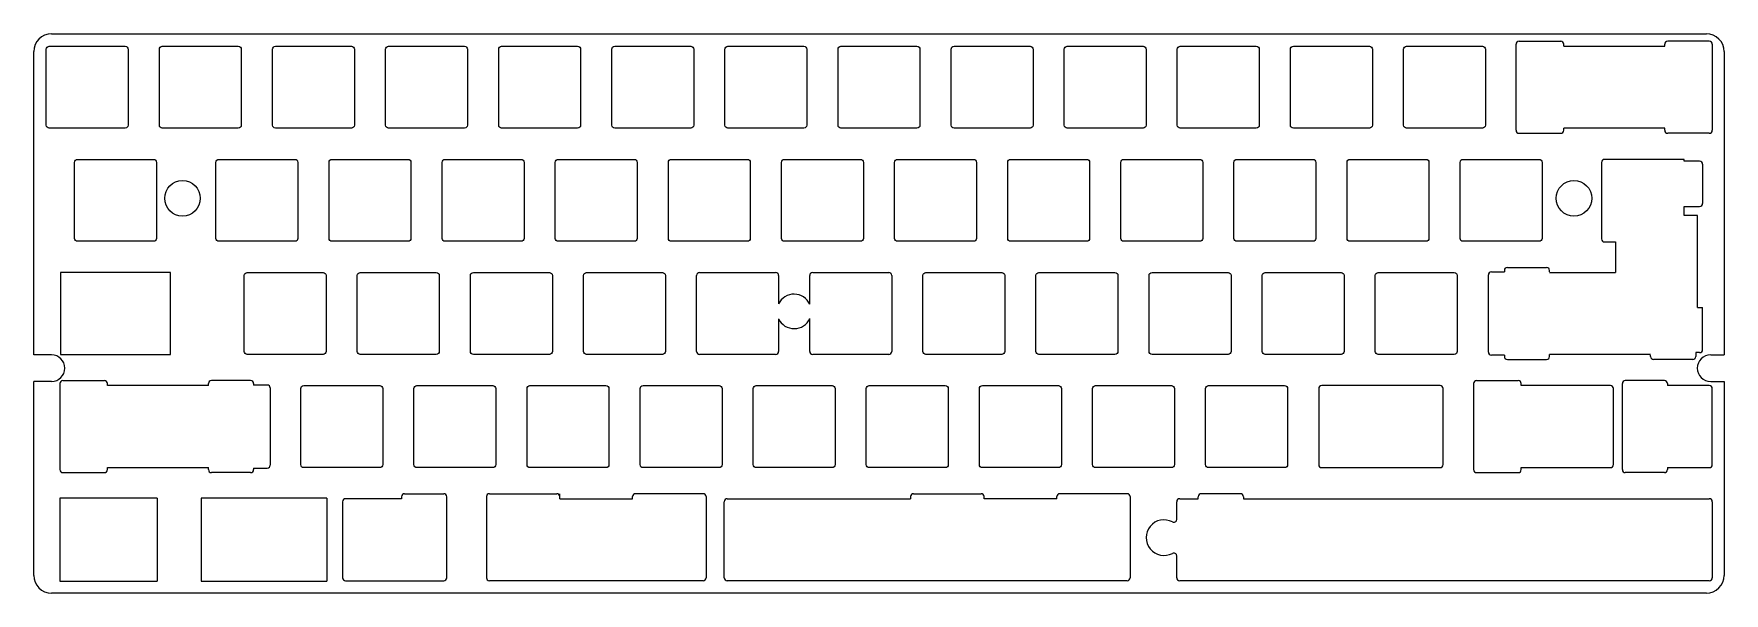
# Model space of a CAD drawing. Header units: millimetres. Extents: x 112 to 396, y 129 to 223.
import ezdxf

# ---------------------------------------------------------------- set-up
doc = ezdxf.new("R2010")
doc.units = ezdxf.units.MM

msp = doc.modelspace()

# ---------------------------------------------------------------- linework, layer by layer
for p, q in [((114.64, 222.97), (393.34, 222.97)), ((111.64, 168.91), (111.64, 219.97)), ((361.29, 206.72), (361.29, 221.22)), ((369.31, 220.87), (386.33, 220.87)), ((394.34, 221.22), (394.34, 206.72)), ((396.34, 219.97), (396.34, 168.91)), ((386.33, 207.07), (369.31, 207.07)), ((375.68, 201.32), (375.68, 188.42)), ((389.58, 201.82), (376.18, 201.82)), ((389.58, 201.5), (389.58, 201.82)), ((389.58, 192.39), (389.58, 193.9)), ((391.86, 192.39), (389.58, 192.39)), ((391.86, 176.88), (391.86, 192.39)), ((376.18, 187.92), (378.06, 187.92)), ((378.06, 187.92), (378.06, 182.77)), ((223.28, 169.47), (223.28, 182.27)), ((223.78, 182.77), (236.58, 182.77)), ((237.08, 182.27), (237.08, 177.47)), ((242.33, 177.42), (242.33, 182.27)), ((242.83, 182.77), (255.63, 182.77)), ((256.13, 182.27), (256.13, 169.47)), ((356.63, 169.37), (356.63, 182.37)), ((357.13, 182.87), (359.33, 182.87)), ((366.93, 182.77), (378.06, 182.77)), ((237.08, 174.96), (237.08, 169.47)), ((242.33, 169.47), (242.33, 175.01)), ((236.58, 168.97), (223.78, 168.97)), ((255.63, 168.97), (242.83, 168.97)), ((359.33, 168.87), (357.13, 168.87)), ((383.95, 168.97), (366.93, 168.97)), ((111.64, 131.77), (111.64, 164.41)), ((116.03, 164.07), (116.03, 149.57)), ((141.06, 163.72), (124.04, 163.72)), ((150.96, 163.82), (148.66, 163.82)), ((151.46, 163.32), (151.46, 150.32)), ((354.15, 164.07), (354.15, 149.57)), ((377.18, 163.72), (362.16, 163.72)), ((377.68, 150.42), (377.68, 163.22)), ((393.84, 163.72), (386.79, 163.72)), ((394.34, 150.42), (394.34, 163.22)), ((396.34, 164.41), (396.34, 131.77)), ((124.04, 149.92), (141.06, 149.92)), ((148.66, 149.82), (150.96, 149.82)), ((362.16, 149.92), (377.18, 149.92)), ((386.79, 149.92), (393.84, 149.92)), ((132.41, 144.77), (116.03, 144.77)), ((116.03, 144.77), (116.03, 130.77)), ((132.41, 144.77), (132.41, 130.77)), ((160.98, 144.77), (139.84, 144.77)), ((139.84, 144.77), (139.84, 130.77)), ((160.98, 144.77), (160.98, 130.77)), ((163.65, 144.17), (163.65, 131.37)), ((173.58, 144.67), (164.15, 144.67)), ((200.24, 144.67), (212.5, 144.67)), ((227.94, 131.37), (227.94, 144.17)), ((228.44, 144.67), (259.31, 144.67)), ((283.94, 144.67), (271.68, 144.67)), ((304.14, 141.2), (304.14, 144.17)), ((304.64, 144.67), (307.76, 144.67)), ((315.36, 144.67), (393.84, 144.67)), ((394.34, 144.17), (394.34, 131.37)), ((304.14, 131.37), (304.14, 135.03)), ((393.34, 128.77), (114.64, 128.77)), ((116.03, 130.77), (132.41, 130.77)), ((139.84, 130.77), (160.98, 130.77)), ((164.15, 130.87), (180.68, 130.87)), ((224.36, 130.87), (188.38, 130.87)), ((295.8, 130.87), (228.44, 130.87)), ((393.84, 130.87), (304.64, 130.87))]:
    msp.add_line(p, q)
at = {"linetype": 'Continuous'}
for p, q in [((361.79, 221.72), (368.81, 221.72)), ((369.31, 220.87), (369.31, 221.22)), ((386.33, 220.87), (386.33, 221.22)), ((393.84, 221.72), (386.83, 221.72)), ((361.79, 206.22), (368.81, 206.22)), ((369.31, 206.72), (369.31, 207.07)), ((386.33, 206.72), (386.33, 207.07)), ((393.84, 206.22), (386.83, 206.22)), ((392.21, 201.5), (389.58, 201.5)), ((392.71, 201), (392.71, 194.4)), ((389.58, 193.9), (392.21, 193.9)), ((359.33, 183.12), (359.33, 182.87)), ((359.83, 183.62), (366.43, 183.62)), ((366.93, 182.87), (366.93, 183.12)), ((391.86, 176.88), (392.71, 176.88)), ((392.71, 169.78), (392.71, 176.88)), ((114.62, 168.91), (111.64, 168.91)), ((359.33, 168.87), (359.33, 168.62)), ((359.83, 168.12), (366.43, 168.12)), ((366.93, 168.62), (366.93, 168.97)), ((383.95, 168.62), (383.95, 168.87)), ((391.05, 168.12), (384.45, 168.12)), ((391.55, 169.28), (391.55, 168.62)), ((392.21, 169.28), (391.55, 169.28)), ((394.07, 168.91), (396.34, 168.91)), ((114.62, 164.41), (111.64, 164.41)), ((116.53, 164.57), (123.54, 164.57)), ((124.04, 163.72), (124.04, 164.07)), ((141.06, 163.72), (141.06, 164.07)), ((148.16, 164.57), (141.56, 164.57)), ((148.66, 164.07), (148.66, 163.82)), ((354.65, 164.57), (361.66, 164.57)), ((362.16, 163.72), (362.16, 164.07)), ((379.19, 149.57), (379.19, 164.07)), ((386.29, 164.57), (379.69, 164.57)), ((386.79, 164.07), (386.79, 163.72)), ((394.07, 164.41), (396.34, 164.41)), ((116.53, 149.07), (123.54, 149.07)), ((124.04, 149.57), (124.04, 149.92)), ((141.06, 149.57), (141.06, 149.92)), ((148.16, 149.07), (141.56, 149.07)), ((148.66, 149.82), (148.66, 149.57)), ((354.65, 149.07), (361.66, 149.07)), ((362.16, 149.57), (362.16, 149.92)), ((386.29, 149.07), (379.69, 149.07)), ((386.79, 149.92), (386.79, 149.57)), ((174.08, 145.51), (180.68, 145.51)), ((188.38, 145.52), (199.74, 145.52)), ((200.23, 144.77), (200.23, 145.51)), ((224.36, 145.52), (213, 145.52)), ((259.81, 145.52), (271.18, 145.52)), ((295.8, 145.52), (284.44, 145.52)), ((314.86, 145.51), (308.26, 145.51)), ((173.58, 145.01), (173.58, 144.67)), ((181.18, 131.37), (181.18, 145.01)), ((187.88, 145.02), (187.88, 131.37)), ((200.24, 144.67), (200.24, 145.02)), ((212.5, 144.67), (212.5, 145.02)), ((224.86, 145.02), (224.86, 131.37)), ((259.31, 145.02), (259.31, 144.67)), ((271.68, 144.67), (271.68, 145.02)), ((283.94, 144.67), (283.94, 145.02)), ((296.3, 145.02), (296.3, 131.37)), ((307.76, 144.67), (307.76, 145.01)), ((315.36, 145.01), (315.36, 144.67))]:
    msp.add_line(p, q, dxfattribs=at)
for points in [[(127.54, 220.37), (127.54, 207.57, -0.414214), (127.04, 207.07), (114.24, 207.07, -0.414214), (113.74, 207.57), (113.74, 220.37, -0.414214), (114.24, 220.87), (127.04, 220.87, -0.414214)], [(146.59, 220.37), (146.59, 207.57, -0.414214), (146.09, 207.07), (133.29, 207.07, -0.414214), (132.79, 207.57), (132.79, 220.37, -0.414214), (133.29, 220.87), (146.09, 220.87, -0.414214)], [(165.64, 220.37), (165.64, 207.57, -0.414214), (165.14, 207.07), (152.34, 207.07, -0.414214), (151.84, 207.57), (151.84, 220.37, -0.414214), (152.34, 220.87), (165.14, 220.87, -0.414214)], [(184.69, 220.37), (184.69, 207.57, -0.414214), (184.19, 207.07), (171.39, 207.07, -0.414214), (170.89, 207.57), (170.89, 220.37, -0.414214), (171.39, 220.87), (184.19, 220.87, -0.414214)], [(203.74, 220.37), (203.74, 207.57, -0.414214), (203.24, 207.07), (190.44, 207.07, -0.414214), (189.94, 207.57), (189.94, 220.37, -0.414214), (190.44, 220.87), (203.24, 220.87, -0.414214)], [(222.79, 220.37), (222.79, 207.57, -0.414214), (222.29, 207.07), (209.49, 207.07, -0.414214), (208.99, 207.57), (208.99, 220.37, -0.414214), (209.49, 220.87), (222.29, 220.87, -0.414214)], [(241.84, 220.37), (241.84, 207.57, -0.414214), (241.34, 207.07), (228.54, 207.07, -0.414214), (228.04, 207.57), (228.04, 220.37, -0.414214), (228.54, 220.87), (241.34, 220.87, -0.414214)], [(260.89, 220.37), (260.89, 207.57, -0.414214), (260.39, 207.07), (247.59, 207.07, -0.414214), (247.09, 207.57), (247.09, 220.37, -0.414214), (247.59, 220.87), (260.39, 220.87, -0.414214)], [(279.94, 220.37), (279.94, 207.57, -0.414214), (279.44, 207.07), (266.64, 207.07, -0.414214), (266.14, 207.57), (266.14, 220.37, -0.414214), (266.64, 220.87), (279.44, 220.87, -0.414214)], [(298.99, 220.37), (298.99, 207.57, -0.414214), (298.49, 207.07), (285.69, 207.07, -0.414214), (285.19, 207.57), (285.19, 220.37, -0.414214), (285.69, 220.87), (298.49, 220.87, -0.414214)], [(318.04, 220.37), (318.04, 207.57, -0.414214), (317.54, 207.07), (304.74, 207.07, -0.414214), (304.24, 207.57), (304.24, 220.37, -0.414214), (304.74, 220.87), (317.54, 220.87, -0.414214)], [(337.09, 220.37), (337.09, 207.57, -0.414214), (336.59, 207.07), (323.79, 207.07, -0.414214), (323.29, 207.57), (323.29, 220.37, -0.414214), (323.79, 220.87), (336.59, 220.87, -0.414214)], [(356.14, 220.37), (356.14, 207.57, -0.414214), (355.64, 207.07), (342.84, 207.07, -0.414214), (342.34, 207.57), (342.34, 220.37, -0.414214), (342.84, 220.87), (355.64, 220.87, -0.414214)], [(132.31, 201.32), (132.31, 188.52, -0.414214), (131.81, 188.02), (119.01, 188.02, -0.414214), (118.51, 188.52), (118.51, 201.32, -0.414214), (119.01, 201.82), (131.81, 201.82, -0.414214)], [(156.12, 201.32), (156.12, 188.52, -0.414214), (155.62, 188.02), (142.82, 188.02, -0.414214), (142.32, 188.52), (142.32, 201.32, -0.414214), (142.82, 201.82), (155.62, 201.82, -0.414214)], [(175.17, 201.32), (175.17, 188.52, -0.414214), (174.67, 188.02), (161.87, 188.02, -0.414214), (161.37, 188.52), (161.37, 201.32, -0.414214), (161.87, 201.82), (174.67, 201.82, -0.414214)], [(194.22, 201.32), (194.22, 188.52, -0.414214), (193.72, 188.02), (180.92, 188.02, -0.414214), (180.42, 188.52), (180.42, 201.32, -0.414214), (180.92, 201.82), (193.72, 201.82, -0.414214)], [(213.27, 201.32), (213.27, 188.52, -0.414214), (212.77, 188.02), (199.97, 188.02, -0.414214), (199.47, 188.52), (199.47, 201.32, -0.414214), (199.97, 201.82), (212.77, 201.82, -0.414214)], [(232.32, 201.32), (232.32, 188.52, -0.414214), (231.82, 188.02), (219.02, 188.02, -0.414214), (218.52, 188.52), (218.52, 201.32, -0.414214), (219.02, 201.82), (231.82, 201.82, -0.414214)], [(251.37, 201.32), (251.37, 188.52, -0.414214), (250.87, 188.02), (238.07, 188.02, -0.414214), (237.57, 188.52), (237.57, 201.32, -0.414214), (238.07, 201.82), (250.87, 201.82, -0.414214)], [(270.42, 201.32), (270.42, 188.52, -0.414214), (269.92, 188.02), (257.12, 188.02, -0.414214), (256.62, 188.52), (256.62, 201.32, -0.414214), (257.12, 201.82), (269.92, 201.82, -0.414214)], [(289.47, 201.32), (289.47, 188.52, -0.414214), (288.97, 188.02), (276.17, 188.02, -0.414214), (275.67, 188.52), (275.67, 201.32, -0.414214), (276.17, 201.82), (288.97, 201.82, -0.414214)], [(308.52, 201.32), (308.52, 188.52, -0.414214), (308.02, 188.02), (295.22, 188.02, -0.414214), (294.72, 188.52), (294.72, 201.32, -0.414214), (295.22, 201.82), (308.02, 201.82, -0.414214)], [(327.57, 201.32), (327.57, 188.52, -0.414214), (327.07, 188.02), (314.27, 188.02, -0.414214), (313.77, 188.52), (313.77, 201.32, -0.414214), (314.27, 201.82), (327.07, 201.82, -0.414214)], [(346.62, 201.32), (346.62, 188.52, -0.414214), (346.12, 188.02), (333.32, 188.02, -0.414214), (332.82, 188.52), (332.82, 201.32, -0.414214), (333.32, 201.82), (346.12, 201.82, -0.414214)], [(365.67, 201.32), (365.67, 188.52, -0.414214), (365.17, 188.02), (352.37, 188.02, -0.414214), (351.87, 188.52), (351.87, 201.32, -0.414214), (352.37, 201.82), (365.17, 201.82, -0.414214)], [(160.88, 182.27), (160.88, 169.47, -0.414214), (160.38, 168.97), (147.58, 168.97, -0.414214), (147.08, 169.47), (147.08, 182.27, -0.414214), (147.58, 182.77), (160.38, 182.77, -0.414214)], [(179.93, 182.27), (179.93, 169.47, -0.414214), (179.43, 168.97), (166.63, 168.97, -0.414214), (166.13, 169.47), (166.13, 182.27, -0.414214), (166.63, 182.77), (179.43, 182.77, -0.414214)], [(198.98, 182.27), (198.98, 169.47, -0.414214), (198.48, 168.97), (185.68, 168.97, -0.414214), (185.18, 169.47), (185.18, 182.27, -0.414214), (185.68, 182.77), (198.48, 182.77, -0.414214)], [(218.03, 182.27), (218.03, 169.47, -0.414214), (217.53, 168.97), (204.73, 168.97, -0.414214), (204.23, 169.47), (204.23, 182.27, -0.414214), (204.73, 182.77), (217.53, 182.77, -0.414214)], [(275.18, 182.27), (275.18, 169.47, -0.414214), (274.68, 168.97), (261.88, 168.97, -0.414214), (261.38, 169.47), (261.38, 182.27, -0.414214), (261.88, 182.77), (274.68, 182.77, -0.414214)], [(294.23, 182.27), (294.23, 169.47, -0.414214), (293.73, 168.97), (280.93, 168.97, -0.414214), (280.43, 169.47), (280.43, 182.27, -0.414214), (280.93, 182.77), (293.73, 182.77, -0.414214)], [(313.28, 182.27), (313.28, 169.47, -0.414214), (312.78, 168.97), (299.98, 168.97, -0.414214), (299.48, 169.47), (299.48, 182.27, -0.414214), (299.98, 182.77), (312.78, 182.77, -0.414214)], [(332.33, 182.27), (332.33, 169.47, -0.414214), (331.83, 168.97), (319.03, 168.97, -0.414214), (318.53, 169.47), (318.53, 182.27, -0.414214), (319.03, 182.77), (331.83, 182.77, -0.414214)], [(351.38, 182.27), (351.38, 169.47, -0.414214), (350.88, 168.97), (338.08, 168.97, -0.414214), (337.58, 169.47), (337.58, 182.27, -0.414214), (338.08, 182.77), (350.88, 182.77, -0.414214)], [(170.41, 163.22), (170.41, 150.42, -0.414214), (169.91, 149.92), (157.11, 149.92, -0.414214), (156.61, 150.42), (156.61, 163.22, -0.414214), (157.11, 163.72), (169.91, 163.72, -0.414214)], [(189.46, 163.22), (189.46, 150.42, -0.414214), (188.96, 149.92), (176.16, 149.92, -0.414214), (175.66, 150.42), (175.66, 163.22, -0.414214), (176.16, 163.72), (188.96, 163.72, -0.414214)], [(208.51, 163.22), (208.51, 150.42, -0.414214), (208.01, 149.92), (195.21, 149.92, -0.414214), (194.71, 150.42), (194.71, 163.22, -0.414214), (195.21, 163.72), (208.01, 163.72, -0.414214)], [(227.56, 163.22), (227.56, 150.42, -0.414214), (227.06, 149.92), (214.26, 149.92, -0.414214), (213.76, 150.42), (213.76, 163.22, -0.414214), (214.26, 163.72), (227.06, 163.72, -0.414214)], [(246.61, 163.22), (246.61, 150.42, -0.414214), (246.11, 149.92), (233.31, 149.92, -0.414214), (232.81, 150.42), (232.81, 163.22, -0.414214), (233.31, 163.72), (246.11, 163.72, -0.414214)], [(265.66, 163.22), (265.66, 150.42, -0.414214), (265.16, 149.92), (252.36, 149.92, -0.414214), (251.86, 150.42), (251.86, 163.22, -0.414214), (252.36, 163.72), (265.16, 163.72, -0.414214)], [(284.71, 163.22), (284.71, 150.42, -0.414214), (284.21, 149.92), (271.41, 149.92, -0.414214), (270.91, 150.42), (270.91, 163.22, -0.414214), (271.41, 163.72), (284.21, 163.72, -0.414214)], [(303.76, 163.22), (303.76, 150.42, -0.414214), (303.26, 149.92), (290.46, 149.92, -0.414214), (289.96, 150.42), (289.96, 163.22, -0.414214), (290.46, 163.72), (303.26, 163.72, -0.414214)], [(322.81, 163.22), (322.81, 150.42, -0.414214), (322.31, 149.92), (309.51, 149.92, -0.414214), (309.01, 150.42), (309.01, 163.22, -0.414214), (309.51, 163.72), (322.31, 163.72, -0.414214)], [(328.06, 163.22), (328.06, 150.42, 0.414214), (328.56, 149.92), (348.5, 149.92, 0.414214), (349, 150.42), (349, 163.22, 0.414214), (348.5, 163.72), (328.56, 163.72, 0.414214)]]:
    msp.add_lwpolyline(points, format="xyb", close=True)
msp.add_lwpolyline([(116.13, 182.77), (116.13, 168.97), (134.69, 168.97), (134.69, 182.77)], close=True)
for centre in [(136.69, 195.27), (371.04, 195.27)]:
    msp.add_circle(centre, 3, dxfattribs=at)
for centre, radius, start, end in [((114.64, 219.97), 3, 90, 180), ((393.34, 219.97), 3, 0, 90), ((361.79, 221.22), 0.5, 90, 180), ((393.84, 221.22), 0.5, 0, 90), ((361.79, 206.72), 0.5, 180, 270), ((393.84, 206.72), 0.5, 270, 0), ((376.18, 201.32), 0.5, 90, 180), ((376.18, 188.42), 0.5, 180, 270), ((223.78, 182.27), 0.5, 90, 180), ((236.58, 182.27), 0.5, 0, 90), ((242.83, 182.27), 0.5, 90, 180), ((255.63, 182.27), 0.5, 0, 90), ((357.13, 182.37), 0.5, 90, 180), ((239.69, 176.22), 2.9, 24.5847, 154.2895), ((239.69, 176.22), 2.9, 205.7105, 335.4153), ((223.78, 169.47), 0.5, 180, 270), ((236.58, 169.47), 0.5, 270, 360), ((242.83, 169.47), 0.5, 180, 270), ((255.63, 169.47), 0.5, 270, 0), ((357.13, 169.37), 0.5, 180, 270), ((116.53, 164.07), 0.5, 90, 180), ((150.96, 163.32), 0.5, 0, 90), ((354.65, 164.07), 0.5, 90, 180), ((377.18, 163.22), 0.5, 0, 90), ((393.84, 163.22), 0.5, 0, 90), ((116.53, 149.57), 0.5, 180, 270), ((150.96, 150.32), 0.5, 270, 0), ((354.65, 149.57), 0.5, 180, 270), ((377.18, 150.42), 0.5, 270, 0), ((393.84, 150.42), 0.5, 270, 0), ((164.15, 144.17), 0.5, 90, 180), ((228.44, 144.17), 0.5, 90, 180), ((304.64, 144.17), 0.5, 90, 180), ((393.84, 144.17), 0.5, 0, 90), ((301.99, 138.12), 3, 61.8802, 298.1198), ((303.64, 141.2), 0.5, 241.8802, 0), ((303.64, 135.03), 0.5, 0, 118.1198), ((114.64, 131.77), 3, 180, 270), ((164.15, 131.37), 0.5, 180, 270), ((180.68, 131.37), 0.5, 270, 0), ((188.38, 131.37), 0.5, 180, 270), ((224.36, 131.37), 0.5, 270, 0), ((228.44, 131.37), 0.5, 180, 270), ((295.8, 131.37), 0.5, 270, 0), ((304.64, 131.37), 0.5, 180, 270), ((393.34, 131.77), 3, 270, 0), ((393.84, 131.37), 0.5, 270, 0)]:
    msp.add_arc(centre, radius, start, end)
for centre, radius, start, end in [((368.81, 221.22), 0.5, 0, 90), ((386.83, 221.22), 0.5, 90, 180), ((368.81, 206.72), 0.5, 270, 0), ((386.83, 206.72), 0.5, 180, 270), ((392.21, 201), 0.5, 0, 90), ((392.21, 194.4), 0.5, 270, 0), ((359.83, 183.12), 0.5, 90, 180), ((366.43, 183.12), 0.5, 0, 90), ((114.62, 166.66), 2.25, 270, 90), ((359.83, 168.62), 0.5, 180, 270), ((366.43, 168.62), 0.5, 270, 0), ((384.45, 168.62), 0.5, 180, 270), ((391.05, 168.62), 0.5, 270, 0), ((394.07, 166.66), 2.25, 90, 270), ((392.21, 169.78), 0.5, 270, 0), ((123.54, 164.07), 0.5, 0, 90), ((141.56, 164.07), 0.5, 90, 180), ((148.16, 164.07), 0.5, 0, 90), ((361.66, 164.07), 0.5, 0, 90), ((379.69, 164.07), 0.5, 90, 180), ((386.29, 164.07), 0.5, 0, 90), ((123.54, 149.57), 0.5, 270, 0), ((141.56, 149.57), 0.5, 180, 270), ((148.16, 149.57), 0.5, 270, 360), ((361.66, 149.57), 0.5, 270, 360), ((379.69, 149.57), 0.5, 180, 270), ((386.29, 149.57), 0.5, 270, 0), ((174.08, 145.01), 0.5, 90, 180), ((180.68, 145.01), 0.5, 0, 90), ((188.38, 145.02), 0.5, 90, 180), ((199.74, 145.02), 0.5, 0, 90), ((213, 145.02), 0.5, 90, 180), ((224.36, 145.02), 0.5, 0, 90), ((259.81, 145.02), 0.5, 90, 180), ((271.18, 145.02), 0.5, 0, 90), ((284.44, 145.02), 0.5, 90, 180), ((295.8, 145.02), 0.5, 0, 90), ((308.26, 145.01), 0.5, 90, 180), ((314.86, 145.01), 0.5, 0, 90)]:
    msp.add_arc(centre, radius, start, end, dxfattribs=at)

doc.saveas('drawing.dxf')
